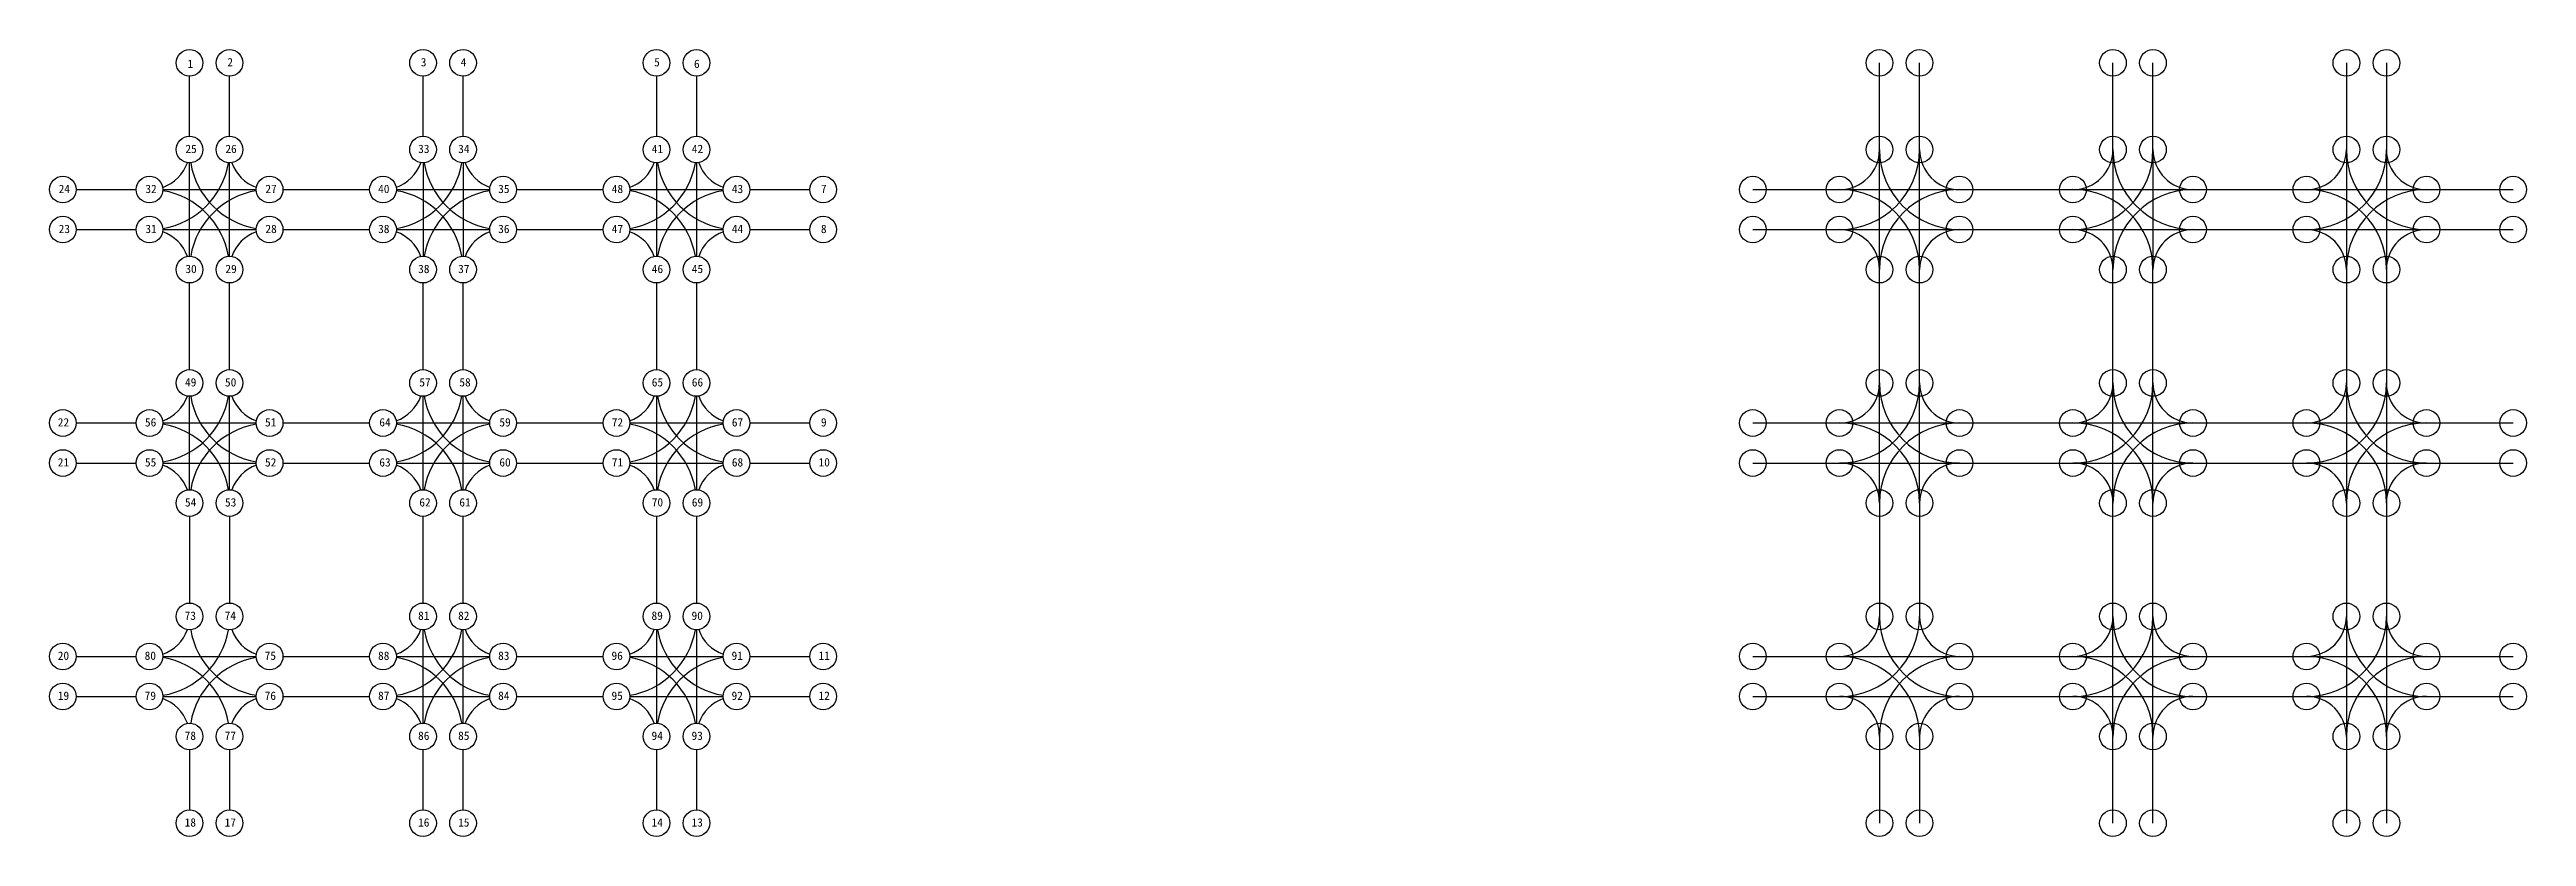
# Model space of a CAD drawing. Header units: millimetres. Extents: x 1689 to 5402, y 761 to 1941.
import ezdxf

# ---------------------------------------------------------------- set-up
doc = ezdxf.new("R2010")
doc.units = ezdxf.units.MM
doc.styles.get("Standard").update_dxf_attribs({"font": ''})
doc.styles.get('Standard').set_extended_font_data('SimSun')

msp = doc.modelspace()

# ---------------------------------------------------------------- linework, layer by layer
for p, q in [((1898.5, 1811.3), (1898.5, 1901.3)), ((1958.5, 1811.3), (1958.5, 1901.3)), ((2248.5, 1811.3), (2248.5, 1901.3)), ((2308.5, 1811.3), (2308.5, 1901.3)), ((2598.5, 1901.3), (2598.5, 1811.3)), ((2658.5, 1901.3), (2658.5, 1811.3)), ((4432.3, 1791.3), (4432.3, 1921.3)), ((4492.3, 1791.3), (4492.3, 1921.3)), ((4782.3, 1791.3), (4782.3, 1921.3)), ((4842.3, 1791.3), (4842.3, 1921.3)), ((5132.3, 1921.3), (5132.3, 1611.3)), ((5192.3, 1921.3), (5192.3, 1791.3)), ((4432.3, 1611.3), (4432.3, 1791.3)), ((4492.3, 1611.3), (4492.3, 1791.3)), ((4782.3, 1791.3), (4782.3, 1611.3)), ((4842.3, 1791.3), (4842.3, 1611.3)), ((5192.3, 1791.3), (5192.3, 1261.3)), ((1898.5, 1631.3), (1898.5, 1771.3)), ((1958.5, 1631.3), (1958.5, 1771.3)), ((2248.5, 1771.3), (2248.5, 1631.3)), ((2308.5, 1771.3), (2308.5, 1631.3)), ((2598.5, 1771.3), (2598.5, 1631.3)), ((2658.5, 1771.3), (2658.5, 1631.3)), ((1728.5, 1731.3), (1818.5, 1731.3)), ((1858.5, 1731.3), (1998.5, 1731.3)), ((2038.5, 1731.3), (2168.5, 1731.3)), ((2208.5, 1731.3), (2348.5, 1731.3)), ((2388.5, 1731.3), (2518.5, 1731.3)), ((2558.5, 1731.3), (2698.5, 1731.3)), ((2738.5, 1731.3), (2828.5, 1731.3)), ((4242.3, 1731.3), (4372.3, 1731.3)), ((4372.3, 1731.3), (4543.5, 1731.3)), ((4552.3, 1731.3), (4722.3, 1731.3)), ((4722.3, 1731.3), (4902.3, 1731.3)), ((4902.3, 1731.3), (5252.3, 1731.3)), ((5252.3, 1731.3), (5382.3, 1731.3)), ((1728.5, 1671.3), (1818.5, 1671.3)), ((1858.5, 1671.3), (1998.5, 1671.3)), ((2038.5, 1671.3), (2168.5, 1671.3)), ((2208.5, 1671.3), (2348.5, 1671.3)), ((2388.5, 1671.3), (2518.5, 1671.3)), ((2558.5, 1671.3), (2698.5, 1671.3)), ((2738.5, 1671.3), (2828.5, 1671.3)), ((4242.3, 1671.3), (4372.3, 1671.3)), ((4372.3, 1671.3), (4552.3, 1671.3)), ((4552.3, 1671.3), (4722.3, 1671.3)), ((4722.3, 1671.3), (4902.3, 1671.3)), ((4902.3, 1671.3), (5252.3, 1671.3)), ((5252.3, 1671.3), (5382.3, 1671.3)), ((4432.3, 1261.3), (4432.3, 1611.3)), ((4492.3, 1261.3), (4492.3, 1611.3)), ((4782.3, 1261.3), (4782.3, 1611.3)), ((4842.3, 1261.3), (4842.3, 1611.3)), ((5132.3, 1611.3), (5132.3, 1261.3)), ((1898.5, 1461.3), (1898.5, 1591.3)), ((1958.5, 1461.3), (1958.5, 1591.3)), ((2248.5, 1461.3), (2248.5, 1591.3)), ((2308.5, 1461.3), (2308.5, 1591.3)), ((2598.5, 1591.3), (2598.5, 1461.3)), ((2658.5, 1591.3), (2658.5, 1461.3)), ((1898.5, 1281.3), (1898.5, 1421.3)), ((1958.5, 1281.3), (1958.5, 1421.3)), ((2248.5, 1281.3), (2248.5, 1421.3)), ((2308.5, 1281.3), (2308.5, 1421.3)), ((2598.5, 1421.3), (2598.5, 1281.3)), ((2658.5, 1421.3), (2658.5, 1281.3)), ((1728.5, 1381.3), (1818.5, 1381.3)), ((1858.5, 1381.3), (1998.5, 1381.3)), ((2038.5, 1381.3), (2168.5, 1381.3)), ((2208.5, 1381.3), (2348.5, 1381.3)), ((2388.5, 1381.3), (2518.5, 1381.3)), ((2558.5, 1381.3), (2698.5, 1381.3)), ((2738.5, 1381.3), (2828.5, 1381.3)), ((4242.3, 1381.3), (4552.3, 1381.3)), ((4552.3, 1381.3), (4902.3, 1381.3)), ((4902.3, 1381.3), (5252.3, 1381.3)), ((5252.3, 1381.3), (5382.3, 1381.3)), ((1728.5, 1321.3), (1818.5, 1321.3)), ((1858.5, 1321.3), (1998.5, 1321.3)), ((2038.5, 1321.3), (2168.5, 1321.3)), ((2208.5, 1321.3), (2348.5, 1321.3)), ((2388.5, 1321.3), (2518.5, 1321.3)), ((2558.5, 1321.3), (2698.5, 1321.3)), ((2738.5, 1321.3), (2828.5, 1321.3)), ((4242.3, 1321.3), (4552.3, 1321.3)), ((4552.3, 1321.3), (4902.3, 1321.3)), ((4902.3, 1321.3), (5252.3, 1321.3)), ((5252.3, 1321.3), (5382.3, 1321.3)), ((1898.5, 1241.3), (1898.5, 1111.3)), ((1958.5, 1241.3), (1958.5, 1111.3)), ((2248.5, 1111.3), (2248.5, 1241.3)), ((2308.5, 1111.3), (2308.5, 1241.3)), ((2598.5, 1241.3), (2598.5, 1111.3)), ((2658.5, 1241.3), (2658.5, 1111.3)), ((4432.3, 1261.3), (4432.3, 1091.3)), ((4492.3, 1261.3), (4492.3, 1091.3)), ((4782.3, 911.3), (4782.3, 1261.3)), ((4842.3, 911.3), (4842.3, 1261.3)), ((5132.3, 1261.3), (5132.3, 911.3)), ((5192.3, 1261.3), (5192.3, 911.3)), ((2248.5, 931.3), (2248.5, 1071.3)), ((2308.5, 931.3), (2308.5, 1071.3)), ((2598.5, 1071.3), (2598.5, 931.3)), ((2658.5, 1071.3), (2658.5, 931.3)), ((1728.5, 1031.3), (1818.5, 1031.3)), ((1858.5, 1031.3), (1998.5, 1031.3)), ((2038.5, 1031.3), (2168.5, 1031.3)), ((2208.5, 1031.3), (2348.5, 1031.3)), ((2388.5, 1031.3), (2518.5, 1031.3)), ((2558.5, 1031.3), (2698.5, 1031.3)), ((2738.5, 1031.3), (2828.5, 1031.3)), ((4242.3, 1031.3), (4552.3, 1031.3)), ((4552.3, 1031.3), (4902.3, 1031.3)), ((4902.3, 1031.3), (5252.3, 1031.3)), ((5252.3, 1031.3), (5382.3, 1031.3)), ((1728.5, 971.3), (1818.5, 971.3)), ((1858.5, 971.3), (1998.5, 971.3)), ((2038.5, 971.3), (2168.5, 971.3)), ((2208.5, 971.3), (2348.5, 971.3)), ((2388.5, 971.3), (2518.5, 971.3)), ((2558.5, 971.3), (2698.5, 971.3)), ((2738.5, 971.3), (2828.5, 971.3)), ((4242.3, 971.3), (4552.3, 971.3)), ((4552.3, 971.3), (4902.3, 971.3)), ((4902.3, 971.3), (5252.3, 971.3)), ((5252.3, 971.3), (5382.3, 971.3)), ((1898.5, 891.3), (1898.5, 801.3)), ((1958.5, 891.3), (1958.5, 801.3)), ((2248.5, 801.3), (2248.5, 891.3)), ((2308.5, 801.3), (2308.5, 891.3)), ((2598.5, 891.3), (2598.5, 801.3)), ((2658.5, 891.3), (2658.5, 801.3)), ((4432.3, 911.3), (4432.3, 781.3)), ((4492.3, 911.3), (4492.3, 781.3)), ((4782.3, 781.3), (4782.3, 911.3)), ((4842.3, 781.3), (4842.3, 911.3)), ((5132.3, 911.3), (5132.3, 781.3)), ((5192.3, 911.3), (5192.3, 781.3))]:
    msp.add_line(p, q)
for centre in [(1898.5, 1921.3), (1958.5, 1921.3), (2248.5, 1921.3), (2308.5, 1921.3), (2598.5, 1921.3), (2658.5, 1921.3), (4432.3, 1921.3), (4492.3, 1921.3), (4782.3, 1921.3), (4842.3, 1921.3), (5132.3, 1921.3), (5192.3, 1921.3), (1898.5, 1791.3), (1958.5, 1791.3), (2248.5, 1791.3), (2308.5, 1791.3), (2598.5, 1791.3), (2658.5, 1791.3), (4432.3, 1791.3), (4492.3, 1791.3), (4782.3, 1791.3), (4842.3, 1791.3), (5132.3, 1791.3), (5192.3, 1791.3), (1708.5, 1731.3), (1838.5, 1731.3), (2018.5, 1731.3), (2188.5, 1731.3), (2368.5, 1731.3), (2538.5, 1731.3), (2718.5, 1731.3), (2848.5, 1731.3), (4242.3, 1731.3), (4372.3, 1731.3), (4552.3, 1731.3), (4722.3, 1731.3), (4902.3, 1731.3), (5072.3, 1731.3), (5252.3, 1731.3), (5382.3, 1731.3), (1708.5, 1671.3), (1838.5, 1671.3), (2018.5, 1671.3), (2188.5, 1671.3), (2368.5, 1671.3), (2538.5, 1671.3), (2718.5, 1671.3), (2848.5, 1671.3), (4242.3, 1671.3), (4372.3, 1671.3), (4552.3, 1671.3), (4722.3, 1671.3), (4902.3, 1671.3), (5072.3, 1671.3), (5252.3, 1671.3), (5382.3, 1671.3), (1898.5, 1611.3), (1958.5, 1611.3), (2248.5, 1611.3), (2308.5, 1611.3), (2598.5, 1611.3), (2658.5, 1611.3), (4432.3, 1611.3), (4492.3, 1611.3), (4782.3, 1611.3), (4842.3, 1611.3), (5132.3, 1611.3), (5192.3, 1611.3), (1898.5, 1441.3), (1958.5, 1441.3), (2248.5, 1441.3), (2308.5, 1441.3), (2598.5, 1441.3), (2658.5, 1441.3), (4432.3, 1441.3), (4492.3, 1441.3), (4782.3, 1441.3), (4842.3, 1441.3), (5132.3, 1441.3), (5192.3, 1441.3), (1708.5, 1381.3), (1838.5, 1381.3), (2018.5, 1381.3), (2188.5, 1381.3), (2368.5, 1381.3), (2538.5, 1381.3), (2718.5, 1381.3), (2848.5, 1381.3), (4242.3, 1381.3), (4372.3, 1381.3), (4552.3, 1381.3), (4722.3, 1381.3), (4902.3, 1381.3), (5072.3, 1381.3), (5252.3, 1381.3), (5382.3, 1381.3), (1708.5, 1321.3), (1838.5, 1321.3), (2018.5, 1321.3), (2188.5, 1321.3), (2368.5, 1321.3), (2538.5, 1321.3), (2718.5, 1321.3), (2848.5, 1321.3), (4242.3, 1321.3), (4372.3, 1321.3), (4552.3, 1321.3), (4722.3, 1321.3), (4902.3, 1321.3), (5072.3, 1321.3), (5252.3, 1321.3), (5382.3, 1321.3), (1898.5, 1261.3), (1958.5, 1261.3), (2248.5, 1261.3), (2308.5, 1261.3), (2598.5, 1261.3), (2658.5, 1261.3), (4432.3, 1261.3), (4492.3, 1261.3), (4782.3, 1261.3), (4842.3, 1261.3), (5132.3, 1261.3), (5192.3, 1261.3), (1898.5, 1091.3), (1958.5, 1091.3), (2248.5, 1091.3), (2308.5, 1091.3), (2598.5, 1091.3), (2658.5, 1091.3), (4432.3, 1091.3), (4492.3, 1091.3), (4782.3, 1091.3), (4842.3, 1091.3), (5132.3, 1091.3), (5192.3, 1091.3), (1708.5, 1031.3), (1838.5, 1031.3), (2018.5, 1031.3), (2188.5, 1031.3), (2368.5, 1031.3), (2538.5, 1031.3), (2718.5, 1031.3), (2848.5, 1031.3), (4242.3, 1031.3), (4372.3, 1031.3), (4552.3, 1031.3), (4722.3, 1031.3), (4902.3, 1031.3), (5072.3, 1031.3), (5252.3, 1031.3), (5382.3, 1031.3), (1708.5, 971.3), (1838.5, 971.3), (2018.5, 971.3), (2188.5, 971.3), (2368.5, 971.3), (2538.5, 971.3), (2718.5, 971.3), (2848.5, 971.3), (4242.3, 971.3), (4372.3, 971.3), (4552.3, 971.3), (4722.3, 971.3), (4902.3, 971.3), (5072.3, 971.3), (5252.3, 971.3), (5382.3, 971.3), (1898.5, 911.3), (1958.5, 911.3), (2248.5, 911.3), (2308.5, 911.3), (2598.5, 911.3), (2658.5, 911.3), (4432.3, 911.3), (4492.3, 911.3), (4782.3, 911.3), (4842.3, 911.3), (5132.3, 911.3), (5192.3, 911.3), (1898.5, 781.3), (1958.5, 781.3), (2248.5, 781.3), (2308.5, 781.3), (2598.5, 781.3), (2658.5, 781.3), (4432.3, 781.3), (4492.3, 781.3), (4782.3, 781.3), (4842.3, 781.3), (5132.3, 781.3), (5192.3, 781.3)]:
    msp.add_circle(centre, 20)
for centre, radius, start, end in [((4372.3, 1791.3), 60, 270, 0), ((4372.3, 1791.3), 120, 270, 0), ((4552.3, 1791.3), 120, 180, 270), ((4552.3, 1791.3), 60, 180, 270), ((4722.3, 1791.3), 60, 270, 0), ((4722.3, 1791.3), 120, 270, 0), ((4902.3, 1791.3), 120, 180, 270), ((4902.3, 1791.3), 60, 180, 270), ((5072.3, 1791.3), 60, 270, 0), ((5072.3, 1791.3), 120, 270, 0), ((5252.3, 1791.3), 120, 180, 270), ((5252.3, 1791.3), 60, 180, 270), ((1838.5, 1791.3), 60, 289.1881, 340.8119), ((1838.5, 1791.3), 120, 279.5604, 350.4396), ((2018.5, 1791.3), 120, 189.5604, 260.4396), ((2018.5, 1791.3), 60, 199.1881, 250.8119), ((2188.5, 1791.3), 60, 289.1881, 340.8119), ((2188.5, 1791.3), 120, 279.5604, 350.4396), ((2368.5, 1791.3), 120, 189.5604, 260.4396), ((2368.5, 1791.3), 60, 199.1881, 250.8119), ((2538.5, 1791.3), 60, 289.1881, 340.8119), ((2538.5, 1791.3), 120, 279.5604, 350.4396), ((2718.5, 1791.3), 120, 189.5604, 260.4396), ((2718.5, 1791.3), 60, 199.1881, 250.8119), ((1838.5, 1611.3), 120, 9.5604, 80.4396), ((2018.5, 1611.3), 120, 99.5604, 170.4396), ((2188.5, 1611.3), 120, 9.5604, 80.4396), ((2368.5, 1611.3), 120, 99.5604, 170.4396), ((2538.5, 1611.3), 120, 9.5604, 80.4396), ((2718.5, 1611.3), 120, 99.5604, 170.4396), ((4372.3, 1611.3), 120, 0, 90), ((4552.3, 1611.3), 120, 90, 180), ((4722.3, 1611.3), 120, 0, 90), ((4902.3, 1611.3), 120, 90, 180), ((5072.3, 1611.3), 120, 0, 90), ((5252.3, 1611.3), 120, 90, 180), ((4372.3, 1611.3), 60, 0, 90), ((4552.3, 1611.3), 60, 90, 180), ((4722.3, 1611.3), 60, 0, 90), ((4902.3, 1611.3), 60, 90, 180), ((5072.3, 1611.3), 60, 0, 90), ((5252.3, 1611.3), 60, 90, 180), ((1838.5, 1611.3), 60, 19.1881, 70.8119), ((2018.5, 1611.3), 60, 109.1881, 160.8119), ((2188.5, 1611.3), 60, 19.1881, 70.8119), ((2368.5, 1611.3), 60, 109.1881, 160.8119), ((2538.5, 1611.3), 60, 19.1881, 70.8119), ((2718.5, 1611.3), 60, 109.1881, 160.8119), ((1838.5, 1441.3), 60, 289.1881, 340.8119), ((1838.5, 1441.3), 120, 279.5604, 350.4396), ((2018.5, 1441.3), 120, 189.5604, 260.4396), ((2018.5, 1441.3), 60, 199.1881, 250.8119), ((2188.5, 1441.3), 60, 289.1881, 340.8119), ((2188.5, 1441.3), 120, 279.5604, 350.4396), ((2368.5, 1441.3), 120, 189.5604, 260.4396), ((2368.5, 1441.3), 60, 199.1881, 250.8119), ((2538.5, 1441.3), 60, 289.1881, 340.8119), ((2538.5, 1441.3), 120, 279.5604, 350.4396), ((2718.5, 1441.3), 120, 189.5604, 260.4396), ((2718.5, 1441.3), 60, 199.1881, 250.8119), ((4372.3, 1441.3), 60, 270, 0), ((4372.3, 1441.3), 120, 270, 0), ((4552.3, 1441.3), 120, 180, 270), ((4552.3, 1441.3), 60, 180, 270), ((4722.3, 1441.3), 60, 270, 0), ((4722.3, 1441.3), 120, 270, 0), ((4902.3, 1441.3), 120, 180, 270), ((4902.3, 1441.3), 60, 180, 270), ((5072.3, 1441.3), 60, 270, 0), ((5072.3, 1441.3), 120, 270, 0), ((5252.3, 1441.3), 120, 180, 270), ((5252.3, 1441.3), 60, 180, 270), ((1838.5, 1261.3), 120, 9.5604, 80.4396), ((2018.5, 1261.3), 120, 99.5604, 170.4396), ((2188.5, 1261.3), 120, 9.5604, 80.4396), ((2368.5, 1261.3), 120, 99.5604, 170.4396), ((2538.5, 1261.3), 120, 9.5604, 80.4396), ((2718.5, 1261.3), 120, 99.5604, 170.4396), ((4372.3, 1261.3), 120, 0, 90), ((4552.3, 1261.3), 120, 90, 180), ((4722.3, 1261.3), 120, 0, 90), ((4902.3, 1261.3), 120, 90, 180), ((5072.3, 1261.3), 120, 0, 90), ((5252.3, 1261.3), 120, 90, 180), ((1838.5, 1261.3), 60, 19.1881, 70.8119), ((2018.5, 1261.3), 60, 109.1881, 160.8119), ((2188.5, 1261.3), 60, 19.1881, 70.8119), ((2368.5, 1261.3), 60, 109.1881, 160.8119), ((2538.5, 1261.3), 60, 19.1881, 70.8119), ((2718.5, 1261.3), 60, 109.1881, 160.8119), ((4372.3, 1261.3), 60, 0, 90), ((4552.3, 1261.3), 60, 90, 180), ((4722.3, 1261.3), 60, 0, 90), ((4902.3, 1261.3), 60, 90, 180), ((5072.3, 1261.3), 60, 0, 90), ((5252.3, 1261.3), 60, 90, 180), ((4372.3, 1091.3), 60, 270, 0), ((4372.3, 1091.3), 120, 270, 0), ((4552.3, 1091.3), 120, 180, 270), ((4552.3, 1091.3), 60, 180, 270), ((4722.3, 1091.3), 60, 270, 0), ((4722.3, 1091.3), 120, 270, 0), ((4902.3, 1091.3), 120, 180, 270), ((4902.3, 1091.3), 60, 180, 270), ((5072.3, 1091.3), 60, 270, 0), ((5072.3, 1091.3), 120, 270, 0), ((5252.3, 1091.3), 120, 180, 270), ((5252.3, 1091.3), 60, 180, 270), ((1838.5, 1091.3), 60, 289.1881, 340.8119), ((1838.5, 1091.3), 120, 279.5604, 350.4396), ((2018.5, 1091.3), 120, 189.5604, 260.4396), ((2018.5, 1091.3), 60, 199.1881, 250.8119), ((2188.5, 1091.3), 60, 289.1881, 340.8119), ((2188.5, 1091.3), 120, 279.5604, 350.4396), ((2368.5, 1091.3), 120, 189.5604, 260.4396), ((2368.5, 1091.3), 60, 199.1881, 250.8119), ((2538.5, 1091.3), 60, 289.1881, 340.8119), ((2538.5, 1091.3), 120, 279.5604, 350.4396), ((2718.5, 1091.3), 120, 189.5604, 260.4396), ((2718.5, 1091.3), 60, 199.1881, 250.8119), ((1838.5, 911.3), 120, 9.5604, 80.4396), ((2018.5, 911.3), 120, 99.5604, 170.4396), ((2188.5, 911.3), 120, 9.5604, 80.4396), ((2368.5, 911.3), 120, 99.5604, 170.4396), ((2538.5, 911.3), 120, 9.5604, 80.4396), ((2718.5, 911.3), 120, 99.5604, 170.4396), ((4372.3, 911.3), 120, 0, 90), ((4552.3, 911.3), 120, 90, 180), ((4722.3, 911.3), 120, 0, 90), ((4902.3, 911.3), 120, 90, 180), ((5072.3, 911.3), 120, 0, 90), ((5252.3, 911.3), 120, 90, 180), ((1838.5, 911.3), 60, 19.1881, 70.8119), ((2018.5, 911.3), 60, 109.1881, 160.8119), ((2188.5, 911.3), 60, 19.1881, 70.8119), ((2368.5, 911.3), 60, 109.1881, 160.8119), ((2538.5, 911.3), 60, 19.1881, 70.8119), ((2718.5, 911.3), 60, 109.1881, 160.8119), ((4372.3, 911.3), 60, 0, 90), ((4552.3, 911.3), 60, 90, 180), ((4722.3, 911.3), 60, 0, 90), ((4902.3, 911.3), 60, 90, 180), ((5072.3, 911.3), 60, 0, 90), ((5252.3, 911.3), 60, 90, 180)]:
    msp.add_arc(centre, radius, start, end)

# ---------------------------------------------------------------- texts
at = {"char_height": 12.5, "attachment_point": 1}
for s, insert in [('{\\fSimSun|b1|i0|c134|p34;1}', (1895.4, 1926.1)), ('{\\fSimSun|b1|i0|c134|p34;2}', (1955.1, 1928.6)), ('{\\fSimSun|b1|i0|c134|p34;3}', (2245.1, 1928.6)), ('{\\fSimSun|b1|i0|c134|p34;4}', (2305.1, 1928.6)), ('{\\fSimSun|b1|i0|c134|p34;5}', (2595.1, 1928.6)), ('{\\fSimSun|b1|i0|c134|p34;6}', (2654.8, 1926.1)), ('{\\fSimSun|b1|i0|c134|p34;25}', (1892.2, 1798.6)), ('{\\fSimSun|b1|i0|c134|p34;26}', (1952.2, 1798.6)), ('{\\fSimSun|b1|i0|c134|p34;33}', (2241.2, 1798.6)), ('{\\fSimSun|b1|i0|c134|p34;34}', (2301.2, 1798.6)), ('{\\fSimSun|b1|i0|c134|p34;41}', (2591.5, 1798.6)), ('{\\fSimSun|b1|i0|c134|p34;42}', (2651.5, 1798.6)), ('{\\fSimSun|b1|i0|c134|p34;24}', (1702.2, 1738.6)), ('{\\fSimSun|b1|i0|c134|p34;32}', (1832.2, 1738.6)), ('{\\fSimSun|b1|i0|c134|p34;27}', (2012.2, 1738.6)), ('{\\fSimSun|b1|i0|c134|p34;40}', (2181.2, 1738.6)), ('{\\fSimSun|b1|i0|c134|p34;35}', (2361.2, 1738.6)), ('{\\fSimSun|b1|i0|c134|p34;48}', (2531.5, 1738.6)), ('{\\fSimSun|b1|i0|c134|p34;43}', (2711.5, 1738.6)), ('{\\fSimSun|b1|i0|c134|p34;7}', (2845.1, 1738.6)), ('{\\fSimSun|b1|i0|c134|p34;23}', (1702.2, 1678.6)), ('{\\fSimSun|b1|i0|c134|p34;31}', (1832.2, 1678.6)), ('{\\fSimSun|b1|i0|c134|p34;28}', (2012.2, 1678.6)), ('{\\fSimSun|b1|i0|c134|p34;38}', (2181.2, 1678.6)), ('{\\fSimSun|b1|i0|c134|p34;36}', (2361.2, 1678.6)), ('{\\fSimSun|b1|i0|c134|p34;47}', (2531.5, 1678.6)), ('{\\fSimSun|b1|i0|c134|p34;44}', (2711.5, 1678.6)), ('{\\fSimSun|b1|i0|c134|p34;8}', (2845.1, 1678.6)), ('{\\fSimSun|b1|i0|c134|p34;30}', (1892.2, 1618.6)), ('{\\fSimSun|b1|i0|c134|p34;29}', (1952.2, 1618.6)), ('{\\fSimSun|b1|i0|c134|p34;38}', (2241.2, 1618.6)), ('{\\fSimSun|b1|i0|c134|p34;37}', (2301.2, 1618.6)), ('{\\fSimSun|b1|i0|c134|p34;46}', (2591.5, 1618.6)), ('{\\fSimSun|b1|i0|c134|p34;45}', (2651.5, 1618.6)), ('{\\fSimSun|b1|i0|c134|p34;49}', (1891.6, 1448.6)), ('{\\fSimSun|b1|i0|c134|p34;50}', (1951.6, 1448.6)), ('{\\fSimSun|b1|i0|c134|p34;58}', (2303, 1448.6)), ('{\\fSimSun|b1|i0|c134|p34;65}', (2591.5, 1448.6)), ('{\\fSimSun|b1|i0|c134|p34;66}', (2651.5, 1448.6)), ('{\\fSimSun|b1|i0|c134|p34;57}', (2243, 1448.6)), ('{\\fSimSun|b1|i0|c134|p34;22}', (1700.9, 1388.6)), ('{\\fSimSun|b1|i0|c134|p34;56}', (1831.6, 1388.6)), ('{\\fSimSun|b1|i0|c134|p34;51}', (2011.6, 1388.6)), ('{\\fSimSun|b1|i0|c134|p34;64}', (2183, 1388.6)), ('{\\fSimSun|b1|i0|c134|p34;59}', (2363, 1388.6)), ('{\\fSimSun|b1|i0|c134|p34;72}', (2531.5, 1388.6)), ('{\\fSimSun|b1|i0|c134|p34;67}', (2711.5, 1388.6)), ('{\\fSimSun|b1|i0|c134|p34;9}', (2845.1, 1388.6)), ('{\\fSimSun|b1|i0|c134|p34;21}', (1700.9, 1328.6)), ('{\\fSimSun|b1|i0|c134|p34;55}', (1831.6, 1328.6)), ('{\\fSimSun|b1|i0|c134|p34;52}', (2011.6, 1328.6)), ('{\\fSimSun|b1|i0|c134|p34;63}', (2183, 1328.6)), ('{\\fSimSun|b1|i0|c134|p34;60}', (2363, 1328.6)), ('{\\fSimSun|b1|i0|c134|p34;71}', (2531.5, 1328.6)), ('{\\fSimSun|b1|i0|c134|p34;68}', (2711.5, 1328.6)), ('{\\fSimSun|b1|i0|c134|p34;10}', (2841.5, 1328.6)), ('{\\fSimSun|b1|i0|c134|p34;54}', (1891.6, 1268.6)), ('{\\fSimSun|b1|i0|c134|p34;53}', (1951.6, 1268.6)), ('{\\fSimSun|b1|i0|c134|p34;62}', (2243, 1268.6)), ('{\\fSimSun|b1|i0|c134|p34;61}', (2303, 1268.6)), ('{\\fSimSun|b1|i0|c134|p34;70}', (2591.5, 1268.6)), ('{\\fSimSun|b1|i0|c134|p34;69}', (2651.5, 1268.6)), ('{\\fSimSun|b1|i0|c134|p34;73}', (1891.1, 1098.6)), ('{\\fSimSun|b1|i0|c134|p34;74}', (1951.1, 1098.6)), ('{\\fSimSun|b1|i0|c134|p34;81}', (2241.1, 1098.6)), ('{\\fSimSun|b1|i0|c134|p34;82}', (2301.1, 1098.6)), ('{\\fSimSun|b1|i0|c134|p34;89}', (2591.1, 1098.6)), ('{\\fSimSun|b1|i0|c134|p34;90}', (2651.1, 1098.6)), ('{\\fSimSun|b1|i0|c134|p34;20}', (1700.9, 1038.6)), ('{\\fSimSun|b1|i0|c134|p34;80}', (1831.1, 1038.6)), ('{\\fSimSun|b1|i0|c134|p34;75}', (2011.1, 1038.6)), ('{\\fSimSun|b1|i0|c134|p34;88}', (2181.1, 1038.6)), ('{\\fSimSun|b1|i0|c134|p34;83}', (2361.1, 1038.6)), ('{\\fSimSun|b1|i0|c134|p34;96}', (2531.1, 1038.6)), ('{\\fSimSun|b1|i0|c134|p34;91}', (2711.1, 1038.6)), ('{\\fSimSun|b1|i0|c134|p34;11}', (2841.5, 1038.6)), ('{\\fSimSun|b1|i0|c134|p34;19}', (1700.9, 978.6)), ('{\\fSimSun|b1|i0|c134|p34;79}', (1831.1, 978.6)), ('{\\fSimSun|b1|i0|c134|p34;76}', (2011.1, 978.6)), ('{\\fSimSun|b1|i0|c134|p34;87}', (2181.1, 978.6)), ('{\\fSimSun|b1|i0|c134|p34;84}', (2361.1, 978.6)), ('{\\fSimSun|b1|i0|c134|p34;95}', (2531.1, 978.6)), ('{\\fSimSun|b1|i0|c134|p34;92}', (2711.1, 978.6)), ('{\\fSimSun|b1|i0|c134|p34;12}', (2841.5, 978.6)), ('{\\fSimSun|b1|i0|c134|p34;78}', (1891.1, 918.6)), ('{\\fSimSun|b1|i0|c134|p34;77}', (1951.1, 918.6)), ('{\\fSimSun|b1|i0|c134|p34;86}', (2241.1, 918.6)), ('{\\fSimSun|b1|i0|c134|p34;85}', (2301.1, 918.6)), ('{\\fSimSun|b1|i0|c134|p34;94}', (2591.1, 918.6)), ('{\\fSimSun|b1|i0|c134|p34;93}', (2651.1, 918.6)), ('{\\fSimSun|b1|i0|c134|p34;18}', (1891.1, 788.6)), ('{\\fSimSun|b1|i0|c134|p34;17}', (1951.1, 788.6)), ('{\\fSimSun|b1|i0|c134|p34;16}', (2241.1, 788.6)), ('{\\fSimSun|b1|i0|c134|p34;15}', (2301.1, 788.6)), ('{\\fSimSun|b1|i0|c134|p34;14}', (2591.1, 788.6)), ('{\\fSimSun|b1|i0|c134|p34;13}', (2651.1, 788.6))]:
    msp.add_mtext_dynamic_manual_height_columns(s, width=2.5, gutter_width=12.5, heights=[0], dxfattribs=dict(at, insert=insert))

doc.saveas('drawing.dxf')
